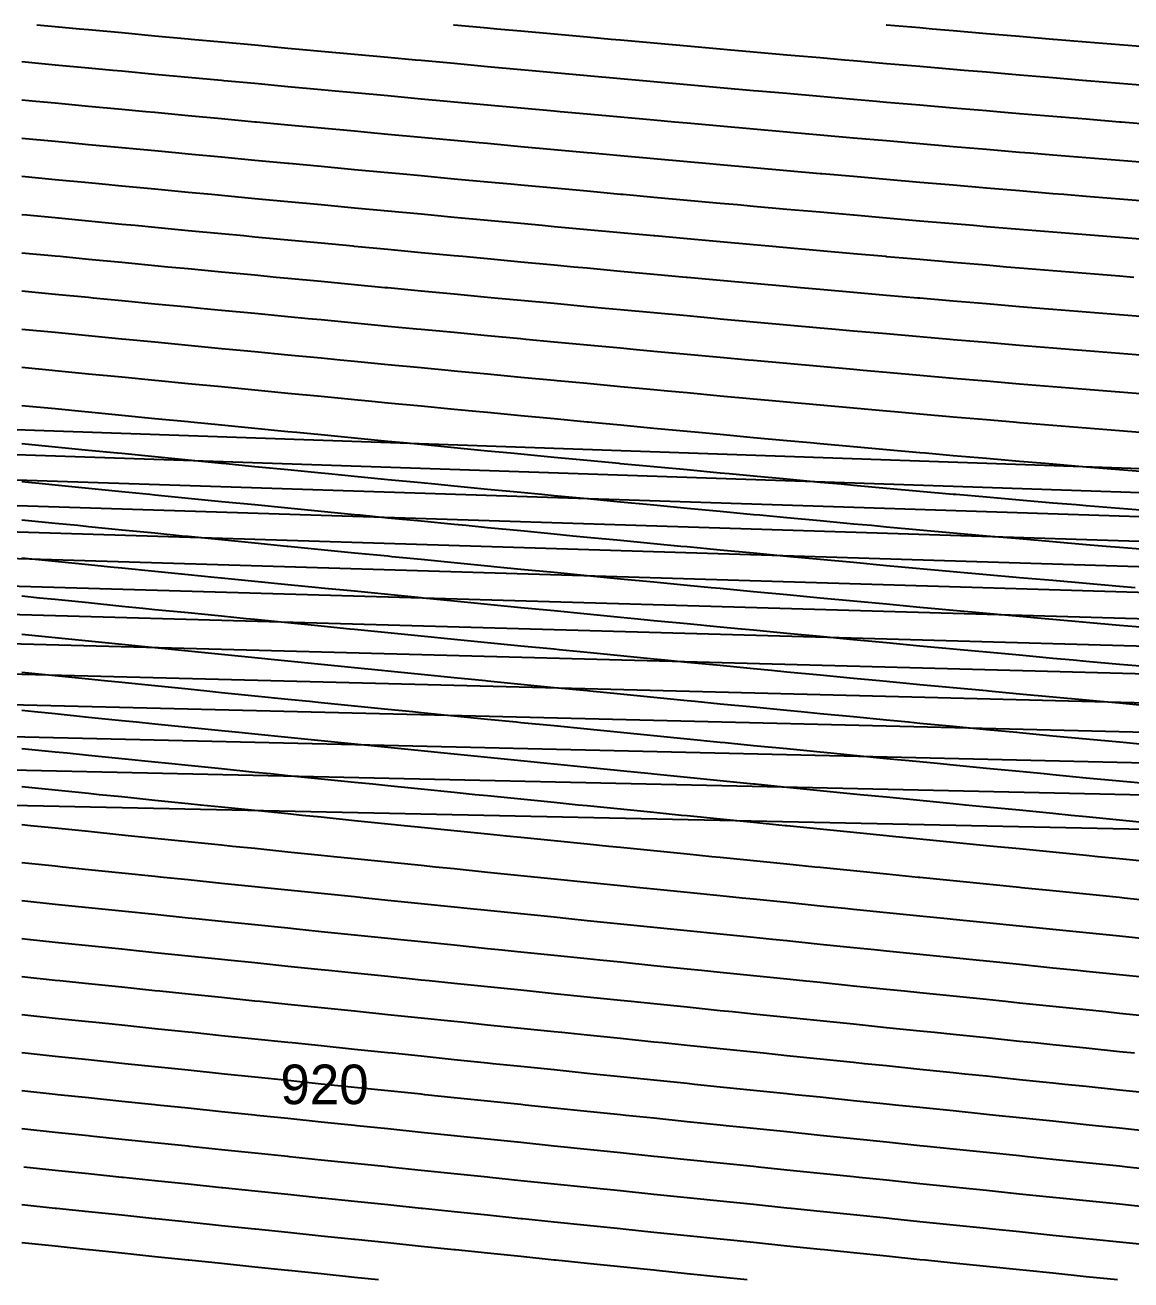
# Model space of a CAD drawing. Header units: metres. Extents: x 3386 to 5486, y 31 to 113.
# Drawn here: x 3592.7 to 3662.6, y 32.7 to 111.9 of the extents above; entities that cross this region are included whole.
import ezdxf
from ezdxf.enums import TextEntityAlignment as Align

# ---------------------------------------------------------------- set-up
doc = ezdxf.new("R2010")
doc.units = ezdxf.units.M
for name, color, linetype in [('Vs_1000', 7, 'Continuous'), ('Vs_1020', 7, 'Continuous'), ('Vs_340', 7, 'Continuous'), ('Vs_360', 7, 'Continuous'), ('Vs_380', 7, 'Continuous'), ('Vs_400', 7, 'Continuous'), ('Vs_420', 7, 'Continuous'), ('Vs_440', 7, 'Continuous'), ('Vs_460', 7, 'Continuous'), ('Vs_480', 7, 'Continuous'), ('Vs_500', 7, 'Continuous'), ('Vs_520', 7, 'Continuous'), ('Vs_540', 7, 'Continuous'), ('Vs_560', 7, 'Continuous'), ('Vs_580', 7, 'Continuous'), ('Vs_600', 7, 'Continuous'), ('Vs_620', 7, 'Continuous'), ('Vs_640', 7, 'Continuous'), ('Vs_660', 7, 'Continuous'), ('Vs_680', 7, 'Continuous'), ('Vs_700', 7, 'Continuous'), ('Vs_720', 7, 'Continuous'), ('Vs_740', 7, 'Continuous'), ('Vs_760', 7, 'Continuous'), ('Vs_780', 7, 'Continuous'), ('Vs_800', 7, 'Continuous'), ('Vs_820', 7, 'Continuous'), ('Vs_840', 7, 'Continuous'), ('Vs_860', 7, 'Continuous'), ('Vs_880', 7, 'Continuous'), ('Vs_900', 7, 'Continuous'), ('Vs_920', 7, 'Continuous'), ('Vs_940', 7, 'Continuous'), ('Vs_960', 7, 'Continuous'), ('Vs_980', 7, 'Continuous')]:
    doc.layers.add(name, color=color, linetype=linetype)

msp = doc.modelspace()

# ---------------------------------------------------------------- linework, layer by layer
at = {"layer": 'Vs_1000'}
msp.add_lwpolyline([(3638.325, 32.719), (3636.631, 32.893), (3634.53, 33.108), (3632.594, 33.307), (3632.429, 33.324), (3630.328, 33.539), (3628.227, 33.755), (3626.236, 33.96), (3626.126, 33.971), (3624.024, 34.187), (3621.923, 34.404), (3619.893, 34.613), (3619.822, 34.62), (3617.721, 34.837), (3615.62, 35.054), (3613.567, 35.266), (3613.519, 35.271), (3611.418, 35.489), (3609.317, 35.706), (3607.259, 35.92), (3607.216, 35.924), (3605.115, 36.142), (3603.013, 36.36), (3600.969, 36.573), (3600.912, 36.579), (3598.811, 36.797), (3596.71, 37.016), (3594.698, 37.226), (3594.609, 37.235), (3592.508, 37.455)], dxfattribs=at)
at = {"layer": 'Vs_1020'}
msp.add_lwpolyline([(3615.028, 32.719), (3613.519, 32.875), (3611.418, 33.092), (3609.347, 33.307), (3609.317, 33.31), (3607.216, 33.527), (3605.115, 33.745), (3603.049, 33.96), (3603.013, 33.964), (3600.912, 34.182), (3598.811, 34.401), (3596.773, 34.613), (3596.71, 34.62), (3594.609, 34.839), (3592.508, 35.058)], dxfattribs=at)
at = {"layer": 'Vs_340'}
msp.add_lwpolyline([(3663.945, 110.523), (3661.844, 110.697), (3659.743, 110.872), (3657.683, 111.045), (3657.642, 111.049), (3655.541, 111.226), (3653.44, 111.405), (3651.339, 111.584), (3650.006, 111.698), (3649.238, 111.765), (3647.137, 111.946), (3647.113, 111.948)], dxfattribs=at)
at = {"layer": 'Vs_360'}
msp.add_lwpolyline([(3663.945, 108.089), (3661.844, 108.262), (3659.788, 108.432), (3659.743, 108.436), (3657.642, 108.611), (3655.541, 108.788), (3653.44, 108.966), (3652.04, 109.085), (3651.339, 109.145), (3649.238, 109.326), (3647.137, 109.507), (3645.035, 109.69), (3644.476, 109.739), (3642.934, 109.873), (3640.833, 110.058), (3638.732, 110.243), (3637.055, 110.392), (3636.631, 110.43), (3634.53, 110.617), (3632.429, 110.804), (3630.328, 110.993), (3629.743, 111.045), (3628.227, 111.182), (3626.126, 111.371), (3624.024, 111.561), (3622.512, 111.698), (3621.923, 111.752), (3619.822, 111.943), (3619.766, 111.948)], dxfattribs=at)
at = {"layer": 'Vs_380'}
msp.add_lwpolyline([(3663.945, 105.657), (3661.952, 105.819), (3661.844, 105.828), (3659.743, 106.001), (3657.642, 106.175), (3655.541, 106.351), (3654.104, 106.472), (3653.44, 106.528), (3651.339, 106.707), (3649.238, 106.888), (3647.137, 107.069), (3646.489, 107.126), (3645.035, 107.252), (3642.934, 107.436), (3640.833, 107.621), (3639.048, 107.779), (3638.732, 107.807), (3636.631, 107.994), (3634.53, 108.181), (3632.429, 108.37), (3631.736, 108.432), (3630.328, 108.559), (3628.227, 108.749), (3626.126, 108.939), (3624.516, 109.085), (3624.024, 109.13), (3621.923, 109.322), (3619.822, 109.514), (3617.721, 109.706), (3617.365, 109.739), (3615.62, 109.899), (3613.519, 110.092), (3611.418, 110.285), (3610.263, 110.392), (3609.317, 110.479), (3607.216, 110.673), (3605.115, 110.867), (3603.192, 111.045), (3603.013, 111.062), (3600.912, 111.256), (3598.811, 111.451), (3596.71, 111.646), (3596.142, 111.698), (3594.609, 111.841), (3593.453, 111.948)], dxfattribs=at)
at = {"layer": 'Vs_400'}
msp.add_lwpolyline([(3663.945, 103.225), (3661.844, 103.395), (3659.743, 103.566), (3657.642, 103.739), (3656.202, 103.859), (3655.541, 103.914), (3653.44, 104.091), (3651.339, 104.27), (3649.238, 104.45), (3648.518, 104.513), (3647.137, 104.632), (3645.035, 104.815), (3642.934, 104.999), (3641.046, 105.166), (3640.833, 105.185), (3638.732, 105.371), (3636.631, 105.558), (3634.53, 105.747), (3633.727, 105.819), (3632.429, 105.936), (3630.328, 106.126), (3628.227, 106.317), (3626.515, 106.472), (3626.126, 106.508), (3624.024, 106.7), (3621.923, 106.892), (3619.822, 107.085), (3619.382, 107.126), (3617.721, 107.278), (3615.62, 107.472), (3613.519, 107.666), (3612.304, 107.779), (3611.418, 107.861), (3609.317, 108.056), (3607.216, 108.251), (3605.265, 108.432), (3605.115, 108.446), (3603.013, 108.642), (3600.912, 108.837), (3598.811, 109.033), (3598.251, 109.085), (3596.71, 109.229), (3594.609, 109.425), (3592.508, 109.621)], dxfattribs=at)
at = {"layer": 'Vs_420'}
msp.add_lwpolyline([(3663.945, 100.794), (3661.844, 100.961), (3659.743, 101.131), (3658.339, 101.246), (3657.642, 101.303), (3655.541, 101.478), (3653.44, 101.655), (3651.339, 101.833), (3650.565, 101.899), (3649.238, 102.013), (3647.137, 102.195), (3645.035, 102.378), (3643.05, 102.553), (3642.934, 102.563), (3640.833, 102.749), (3638.732, 102.936), (3636.631, 103.124), (3635.718, 103.206), (3634.53, 103.313), (3632.429, 103.503), (3630.328, 103.694), (3628.509, 103.859), (3628.227, 103.885), (3626.126, 104.077), (3624.024, 104.27), (3621.923, 104.463), (3621.39, 104.513), (3619.822, 104.657), (3617.721, 104.852), (3615.62, 105.046), (3614.335, 105.166), (3613.519, 105.242), (3611.418, 105.437), (3609.317, 105.633), (3607.324, 105.819), (3607.216, 105.829), (3605.115, 106.026), (3603.013, 106.222), (3600.912, 106.419), (3600.343, 106.472), (3598.811, 106.616), (3596.71, 106.813), (3594.609, 107.01), (3593.38, 107.126), (3592.508, 107.207)], dxfattribs=at)
at = {"layer": 'Vs_440'}
msp.add_lwpolyline([(3663.945, 98.361), (3661.844, 98.527), (3660.522, 98.633), (3659.743, 98.696), (3657.642, 98.867), (3655.541, 99.041), (3653.44, 99.218), (3652.63, 99.286), (3651.339, 99.396), (3649.238, 99.576), (3647.137, 99.758), (3645.061, 99.94), (3645.035, 99.942), (3642.934, 100.127), (3640.833, 100.313), (3638.732, 100.501), (3637.709, 100.593), (3636.631, 100.69), (3634.53, 100.88), (3632.429, 101.07), (3630.498, 101.246), (3630.328, 101.262), (3628.227, 101.454), (3626.126, 101.647), (3624.024, 101.841), (3623.391, 101.899), (3621.923, 102.035), (3619.822, 102.23), (3617.721, 102.425), (3616.355, 102.553), (3615.62, 102.621), (3613.519, 102.818), (3611.418, 103.014), (3609.37, 103.206), (3609.317, 103.211), (3607.216, 103.408), (3605.115, 103.606), (3603.013, 103.803), (3602.42, 103.859), (3600.912, 104.001), (3598.811, 104.199), (3596.71, 104.398), (3595.492, 104.513), (3594.609, 104.596), (3592.508, 104.794)], dxfattribs=at)
at = {"layer": 'Vs_460'}
msp.add_lwpolyline([(3662.752, 96.02), (3661.844, 96.091), (3659.743, 96.259), (3657.642, 96.43), (3655.541, 96.604), (3654.715, 96.673), (3653.44, 96.78), (3651.339, 96.959), (3649.238, 97.139), (3647.137, 97.322), (3647.08, 97.327), (3645.035, 97.506), (3642.934, 97.691), (3640.833, 97.878), (3639.7, 97.98), (3638.732, 98.067), (3636.631, 98.256), (3634.53, 98.447), (3632.483, 98.633), (3632.429, 98.638), (3630.328, 98.831), (3628.227, 99.024), (3626.126, 99.218), (3625.385, 99.286), (3624.024, 99.412), (3621.923, 99.608), (3619.822, 99.804), (3618.366, 99.94), (3617.721, 100), (3615.62, 100.197), (3613.519, 100.394), (3611.418, 100.592), (3611.404, 100.593), (3609.317, 100.79), (3607.216, 100.988), (3605.115, 101.186), (3604.483, 101.246), (3603.013, 101.385), (3600.912, 101.584), (3598.811, 101.783), (3597.588, 101.899), (3596.71, 101.983), (3594.609, 102.182), (3592.508, 102.382)], dxfattribs=at)
at = {"layer": 'Vs_480'}
msp.add_lwpolyline([(3663.945, 93.49), (3661.844, 93.654), (3659.743, 93.821), (3657.642, 93.992), (3656.816, 94.06), (3655.541, 94.166), (3653.44, 94.342), (3651.339, 94.521), (3649.238, 94.702), (3649.103, 94.714), (3647.137, 94.885), (3645.035, 95.069), (3642.934, 95.256), (3641.69, 95.367), (3640.833, 95.443), (3638.732, 95.632), (3636.631, 95.823), (3634.53, 96.014), (3634.465, 96.02), (3632.429, 96.207), (3630.328, 96.4), (3628.227, 96.594), (3627.372, 96.673), (3626.126, 96.789), (3624.024, 96.985), (3621.923, 97.181), (3620.368, 97.327), (3619.822, 97.378), (3617.721, 97.575), (3615.62, 97.773), (3613.519, 97.971), (3613.428, 97.98), (3611.418, 98.17), (3609.317, 98.369), (3607.216, 98.568), (3606.533, 98.633), (3605.115, 98.768), (3603.013, 98.968), (3600.912, 99.168), (3599.668, 99.286), (3598.811, 99.368), (3596.71, 99.569), (3594.609, 99.769), (3592.823, 99.94), (3592.508, 99.97)], dxfattribs=at)
at = {"layer": 'Vs_500'}
msp.add_lwpolyline([(3663.945, 91.049), (3661.844, 91.213), (3659.743, 91.381), (3658.929, 91.447), (3657.642, 91.552), (3655.541, 91.726), (3653.44, 91.903), (3651.339, 92.082), (3651.129, 92.101), (3649.238, 92.264), (3647.137, 92.447), (3645.035, 92.633), (3643.678, 92.754), (3642.934, 92.82), (3640.833, 93.009), (3638.732, 93.199), (3636.631, 93.39), (3636.442, 93.407), (3634.53, 93.582), (3632.429, 93.775), (3630.328, 93.97), (3629.352, 94.06), (3628.227, 94.165), (3626.126, 94.361), (3624.024, 94.557), (3622.361, 94.714), (3621.923, 94.755), (3619.822, 94.953), (3617.721, 95.151), (3615.62, 95.35), (3615.441, 95.367), (3613.519, 95.549), (3611.418, 95.749), (3609.317, 95.949), (3608.57, 96.02), (3607.216, 96.149), (3605.115, 96.35), (3603.013, 96.551), (3601.734, 96.673), (3600.912, 96.752), (3598.811, 96.953), (3596.71, 97.155), (3594.921, 97.327), (3594.609, 97.357), (3592.508, 97.558)], dxfattribs=at)
at = {"layer": 'Vs_520'}
msp.add_lwpolyline([(3663.945, 88.605), (3661.844, 88.77), (3661.042, 88.834), (3659.743, 88.938), (3657.642, 89.11), (3655.541, 89.285), (3653.44, 89.463), (3653.151, 89.487), (3651.339, 89.643), (3649.238, 89.825), (3647.137, 90.01), (3645.661, 90.141), (3645.035, 90.196), (3642.934, 90.384), (3640.833, 90.574), (3638.732, 90.765), (3638.413, 90.794), (3636.631, 90.957), (3634.53, 91.15), (3632.429, 91.345), (3631.325, 91.447), (3630.328, 91.54), (3628.227, 91.736), (3626.126, 91.933), (3624.346, 92.101), (3624.024, 92.131), (3621.923, 92.329), (3619.822, 92.528), (3617.721, 92.727), (3617.444, 92.754), (3615.62, 92.927), (3613.519, 93.128), (3611.418, 93.328), (3610.596, 93.407), (3609.317, 93.53), (3607.216, 93.731), (3605.115, 93.933), (3603.787, 94.06), (3603.013, 94.135), (3600.912, 94.337), (3598.811, 94.539), (3597.004, 94.714), (3596.71, 94.742), (3594.609, 94.945), (3592.508, 95.148)], dxfattribs=at)
at = {"layer": 'Vs_540'}
msp.add_lwpolyline([(3663.139, 86.221), (3661.844, 86.323), (3659.743, 86.493), (3657.642, 86.666), (3655.541, 86.842), (3655.162, 86.874), (3653.44, 87.021), (3651.339, 87.202), (3649.238, 87.386), (3647.636, 87.528), (3647.137, 87.572), (3645.035, 87.759), (3642.934, 87.948), (3640.833, 88.139), (3640.376, 88.181), (3638.732, 88.331), (3636.631, 88.524), (3634.53, 88.719), (3633.291, 88.834), (3632.429, 88.914), (3630.328, 89.111), (3628.227, 89.308), (3626.322, 89.487), (3626.126, 89.506), (3624.024, 89.705), (3621.923, 89.904), (3619.822, 90.104), (3619.437, 90.141), (3617.721, 90.304), (3615.62, 90.505), (3613.519, 90.707), (3612.612, 90.794), (3611.418, 90.909), (3609.317, 91.111), (3607.216, 91.313), (3605.827, 91.447), (3605.115, 91.516), (3603.013, 91.719), (3600.912, 91.922), (3599.073, 92.101), (3598.811, 92.126), (3596.71, 92.329), (3594.609, 92.533), (3592.508, 92.737)], dxfattribs=at)
at = {"layer": 'Vs_560'}
msp.add_lwpolyline([(3663.945, 83.705), (3661.844, 83.873), (3659.743, 84.045), (3657.642, 84.22), (3657.15, 84.261), (3655.541, 84.397), (3653.44, 84.578), (3651.339, 84.761), (3649.595, 84.915), (3649.238, 84.946), (3647.137, 85.133), (3645.035, 85.322), (3642.934, 85.512), (3642.329, 85.568), (3640.833, 85.704), (3638.732, 85.898), (3636.631, 86.092), (3635.247, 86.221), (3634.53, 86.288), (3632.429, 86.484), (3630.328, 86.682), (3628.289, 86.874), (3628.227, 86.88), (3626.126, 87.079), (3624.024, 87.279), (3621.923, 87.48), (3621.421, 87.528), (3619.822, 87.681), (3617.721, 87.882), (3615.62, 88.084), (3614.616, 88.181), (3613.519, 88.287), (3611.418, 88.489), (3609.317, 88.693), (3607.856, 88.834), (3607.216, 88.896), (3605.115, 89.1), (3603.013, 89.304), (3601.128, 89.487), (3600.912, 89.508), (3598.811, 89.713), (3596.71, 89.918), (3594.609, 90.122), (3594.422, 90.141), (3592.508, 90.328)], dxfattribs=at)
at = {"layer": 'Vs_580'}
msp.add_lwpolyline([(3663.945, 81.25), (3661.844, 81.42), (3659.743, 81.594), (3659.103, 81.648), (3657.642, 81.771), (3655.541, 81.951), (3653.44, 82.134), (3651.533, 82.302), (3651.339, 82.319), (3649.238, 82.505), (3647.137, 82.694), (3645.035, 82.885), (3644.267, 82.955), (3642.934, 83.076), (3640.833, 83.27), (3638.732, 83.464), (3637.192, 83.608), (3636.631, 83.66), (3634.53, 83.857), (3632.429, 84.055), (3630.328, 84.254), (3630.247, 84.261), (3628.227, 84.453), (3626.126, 84.653), (3624.024, 84.854), (3623.396, 84.915), (3621.923, 85.056), (3619.822, 85.258), (3617.721, 85.461), (3616.611, 85.568), (3615.62, 85.664), (3613.519, 85.867), (3611.418, 86.071), (3609.874, 86.221), (3609.317, 86.275), (3607.216, 86.48), (3605.115, 86.685), (3603.171, 86.874), (3603.013, 86.89), (3600.912, 87.095), (3598.811, 87.301), (3596.71, 87.506), (3596.493, 87.528), (3594.609, 87.712), (3592.508, 87.918)], dxfattribs=at)
at = {"layer": 'Vs_600'}
msp.add_lwpolyline([(3663.945, 78.79), (3661.844, 78.964), (3661.003, 79.035), (3659.743, 79.141), (3657.642, 79.321), (3655.541, 79.504), (3653.441, 79.688), (3653.44, 79.689), (3651.339, 79.875), (3649.238, 80.064), (3647.137, 80.255), (3646.187, 80.342), (3645.035, 80.447), (3642.934, 80.641), (3640.833, 80.835), (3639.124, 80.995), (3638.732, 81.032), (3636.631, 81.229), (3634.53, 81.427), (3632.429, 81.626), (3632.195, 81.648), (3630.328, 81.826), (3628.227, 82.027), (3626.126, 82.228), (3625.362, 82.302), (3624.024, 82.43), (3621.923, 82.633), (3619.822, 82.836), (3618.597, 82.955), (3617.721, 83.04), (3615.62, 83.244), (3613.519, 83.448), (3611.881, 83.608), (3611.418, 83.653), (3609.317, 83.858), (3607.216, 84.064), (3605.202, 84.261), (3605.115, 84.27), (3603.013, 84.476), (3600.912, 84.682), (3598.811, 84.889), (3598.551, 84.915), (3596.71, 85.096), (3594.609, 85.303), (3592.508, 85.51)], dxfattribs=at)
at = {"layer": 'Vs_620'}
msp.add_lwpolyline([(3662.834, 76.422), (3661.844, 76.506), (3659.743, 76.687), (3657.642, 76.87), (3655.541, 77.055), (3655.314, 77.075), (3653.44, 77.243), (3651.339, 77.432), (3649.238, 77.623), (3648.084, 77.729), (3647.137, 77.815), (3645.035, 78.009), (3642.934, 78.205), (3641.041, 78.382), (3640.833, 78.401), (3638.732, 78.599), (3636.631, 78.798), (3634.53, 78.997), (3634.132, 79.035), (3632.429, 79.198), (3630.328, 79.399), (3628.227, 79.601), (3627.318, 79.688), (3626.126, 79.803), (3624.024, 80.007), (3621.923, 80.21), (3620.573, 80.342), (3619.822, 80.415), (3617.721, 80.619), (3615.62, 80.825), (3613.879, 80.995), (3613.519, 81.03), (3611.418, 81.236), (3609.317, 81.442), (3607.223, 81.648), (3607.216, 81.649), (3605.115, 81.856), (3603.013, 82.063), (3600.912, 82.27), (3600.597, 82.302), (3598.811, 82.478), (3596.71, 82.686), (3594.609, 82.894), (3593.991, 82.955), (3592.508, 83.102)], dxfattribs=at)
at = {"layer": 'Vs_640'}
msp.add_lwpolyline([(3663.945, 73.864), (3661.844, 74.046), (3659.743, 74.231), (3657.642, 74.417), (3657.14, 74.462), (3655.541, 74.606), (3653.44, 74.796), (3651.339, 74.988), (3649.953, 75.116), (3649.238, 75.181), (3647.137, 75.376), (3645.035, 75.572), (3642.94, 75.769), (3642.934, 75.769), (3640.833, 75.968), (3638.732, 76.167), (3636.631, 76.367), (3636.056, 76.422), (3634.53, 76.568), (3632.429, 76.77), (3630.328, 76.972), (3629.264, 77.075), (3628.227, 77.176), (3626.126, 77.379), (3624.024, 77.584), (3622.54, 77.729), (3621.923, 77.789), (3619.822, 77.994), (3617.721, 78.2), (3615.868, 78.382), (3615.62, 78.406), (3613.519, 78.613), (3611.418, 78.82), (3609.317, 79.027), (3609.235, 79.035), (3607.216, 79.235), (3605.115, 79.442), (3603.013, 79.651), (3602.631, 79.688), (3600.912, 79.859), (3598.811, 80.067), (3596.71, 80.276), (3596.05, 80.342), (3594.609, 80.485), (3592.508, 80.694)], dxfattribs=at)
at = {"layer": 'Vs_660'}
msp.add_lwpolyline([(3663.945, 71.398), (3661.844, 71.585), (3659.743, 71.774), (3658.914, 71.849), (3657.642, 71.964), (3655.541, 72.156), (3653.44, 72.35), (3651.79, 72.503), (3651.339, 72.544), (3649.238, 72.74), (3647.137, 72.937), (3645.035, 73.135), (3644.82, 73.156), (3642.934, 73.335), (3640.833, 73.535), (3638.732, 73.736), (3637.967, 73.809), (3636.631, 73.937), (3634.53, 74.14), (3632.429, 74.343), (3631.2, 74.462), (3630.328, 74.547), (3628.227, 74.751), (3626.126, 74.956), (3624.498, 75.116), (3624.024, 75.162), (3621.923, 75.368), (3619.822, 75.574), (3617.848, 75.769), (3617.721, 75.781), (3615.62, 75.989), (3613.519, 76.196), (3611.418, 76.404), (3611.237, 76.422), (3609.317, 76.612), (3607.216, 76.821), (3605.115, 77.03), (3604.656, 77.075), (3603.013, 77.239), (3600.912, 77.448), (3598.811, 77.658), (3598.099, 77.729), (3596.71, 77.867), (3594.609, 78.077), (3592.508, 78.287)], dxfattribs=at)
at = {"layer": 'Vs_680'}
msp.add_lwpolyline([(3663.945, 68.933), (3661.844, 69.125), (3660.631, 69.236), (3659.743, 69.318), (3657.642, 69.512), (3655.541, 69.707), (3653.593, 69.889), (3653.44, 69.904), (3651.339, 70.101), (3649.238, 70.3), (3647.137, 70.499), (3646.679, 70.543), (3645.035, 70.699), (3642.934, 70.9), (3640.833, 71.102), (3639.863, 71.196), (3638.732, 71.305), (3636.631, 71.508), (3634.53, 71.712), (3633.125, 71.849), (3632.429, 71.917), (3630.328, 72.122), (3628.227, 72.328), (3626.448, 72.503), (3626.126, 72.534), (3624.024, 72.741), (3621.923, 72.948), (3619.822, 73.156), (3619.82, 73.156), (3617.721, 73.364), (3615.62, 73.572), (3613.519, 73.78), (3613.231, 73.809), (3611.418, 73.989), (3609.317, 74.199), (3607.216, 74.408), (3606.673, 74.462), (3605.115, 74.618), (3603.013, 74.828), (3600.912, 75.038), (3600.137, 75.116), (3598.811, 75.248), (3596.71, 75.459), (3594.609, 75.67), (3593.621, 75.769), (3592.508, 75.881)], dxfattribs=at)
at = {"layer": 'Vs_700'}
for points in [[(3386.6, 93.517), (4884.301, 41.726)], [(3663.945, 66.468), (3662.292, 66.623), (3661.844, 66.665), (3659.743, 66.862), (3657.642, 67.06), (3655.541, 67.259), (3655.361, 67.276), (3653.44, 67.459), (3651.339, 67.659), (3649.238, 67.86), (3648.514, 67.93), (3647.137, 68.062), (3645.035, 68.264), (3642.934, 68.467), (3641.744, 68.583), (3640.833, 68.671), (3638.732, 68.876), (3636.631, 69.08), (3635.039, 69.236), (3634.53, 69.286), (3632.429, 69.492), (3630.328, 69.699), (3628.39, 69.889), (3628.227, 69.906), (3626.126, 70.113), (3624.024, 70.321), (3621.923, 70.529), (3621.786, 70.543), (3619.822, 70.738), (3617.721, 70.947), (3615.62, 71.156), (3615.219, 71.196), (3613.519, 71.366), (3611.418, 71.575), (3609.317, 71.786), (3608.681, 71.849), (3607.216, 71.996), (3605.115, 72.207), (3603.013, 72.417), (3602.167, 72.503), (3600.912, 72.629), (3598.811, 72.84), (3596.71, 73.051), (3595.672, 73.156), (3594.609, 73.263), (3592.508, 73.475)]]:
    msp.add_lwpolyline(points, dxfattribs=at)
at = {"layer": 'Vs_720'}
for points in [[(3386.6, 91.76), (4891.051, 41.058)], [(3663.904, 64.01), (3661.844, 64.207), (3659.743, 64.409), (3657.642, 64.611), (3657.095, 64.663), (3655.541, 64.813), (3653.44, 65.015), (3651.339, 65.219), (3650.327, 65.317), (3649.238, 65.422), (3647.137, 65.626), (3645.035, 65.831), (3643.61, 65.97), (3642.934, 66.036), (3640.833, 66.241), (3638.732, 66.447), (3636.944, 66.623), (3636.631, 66.654), (3634.53, 66.861), (3632.429, 67.068), (3630.328, 67.276), (3630.324, 67.276), (3628.227, 67.484), (3626.126, 67.693), (3624.024, 67.902), (3623.745, 67.93), (3621.923, 68.111), (3619.822, 68.321), (3617.721, 68.531), (3617.199, 68.583), (3615.62, 68.741), (3613.519, 68.951), (3611.418, 69.162), (3610.682, 69.236), (3609.317, 69.373), (3607.216, 69.585), (3605.115, 69.796), (3604.189, 69.889), (3603.013, 70.008), (3600.912, 70.22), (3598.811, 70.432), (3597.715, 70.543), (3596.71, 70.644), (3594.609, 70.857), (3592.508, 71.069)]]:
    msp.add_lwpolyline(points, dxfattribs=at)
at = {"layer": 'Vs_740'}
for points in [[(3386.6, 89.983), (4897.832, 40.411)], [(3663.945, 61.547), (3661.844, 61.753), (3659.743, 61.958), (3658.8, 62.05), (3657.642, 62.163), (3655.541, 62.369), (3653.44, 62.574), (3652.119, 62.704), (3651.339, 62.78), (3649.238, 62.986), (3647.137, 63.192), (3645.462, 63.357), (3645.035, 63.399), (3642.934, 63.606), (3640.833, 63.813), (3638.839, 64.01), (3638.732, 64.021), (3636.631, 64.229), (3634.53, 64.437), (3632.429, 64.646), (3632.252, 64.663), (3630.328, 64.855), (3628.227, 65.064), (3626.126, 65.274), (3625.698, 65.317), (3624.024, 65.484), (3621.923, 65.694), (3619.822, 65.905), (3619.175, 65.97), (3617.721, 66.116), (3615.62, 66.327), (3613.519, 66.538), (3612.678, 66.623), (3611.418, 66.75), (3609.317, 66.962), (3607.216, 67.174), (3606.204, 67.276), (3605.115, 67.386), (3603.013, 67.599), (3600.912, 67.812), (3599.749, 67.93), (3598.811, 68.025), (3596.71, 68.238), (3594.609, 68.451), (3593.311, 68.583), (3592.508, 68.664)]]:
    msp.add_lwpolyline(points, dxfattribs=at)
at = {"layer": 'Vs_760'}
for points in [[(3386.6, 88.178), (4904.663, 39.781)], [(3663.945, 59.092), (3661.844, 59.302), (3660.482, 59.437), (3659.743, 59.511), (3657.642, 59.719), (3655.541, 59.927), (3653.894, 60.09), (3653.44, 60.135), (3651.339, 60.344), (3649.238, 60.552), (3647.303, 60.744), (3647.137, 60.76), (3645.035, 60.969), (3642.934, 61.177), (3640.833, 61.386), (3640.726, 61.397), (3638.732, 61.596), (3636.631, 61.805), (3634.53, 62.015), (3634.174, 62.05), (3632.429, 62.225), (3630.328, 62.435), (3628.227, 62.645), (3627.647, 62.704), (3626.126, 62.856), (3624.024, 63.067), (3621.923, 63.279), (3621.147, 63.357), (3619.822, 63.49), (3617.721, 63.702), (3615.62, 63.914), (3614.669, 64.01), (3613.519, 64.126), (3611.418, 64.339), (3609.317, 64.552), (3608.214, 64.663), (3607.216, 64.764), (3605.115, 64.978), (3603.013, 65.191), (3601.777, 65.317), (3600.912, 65.404), (3598.811, 65.618), (3596.71, 65.832), (3595.357, 65.97), (3594.609, 66.046), (3592.508, 66.26)]]:
    msp.add_lwpolyline(points, dxfattribs=at)
at = {"layer": 'Vs_780'}
for points in [[(3386.6, 86.315), (4911.549, 39.165)], [(3663.945, 56.643), (3662.153, 56.824), (3661.844, 56.855), (3659.743, 57.067), (3657.642, 57.278), (3655.659, 57.477), (3655.541, 57.489), (3653.44, 57.7), (3651.339, 57.91), (3649.238, 58.12), (3649.135, 58.131), (3647.137, 58.331), (3645.035, 58.541), (3642.934, 58.751), (3642.608, 58.784), (3640.833, 58.962), (3638.732, 59.172), (3636.631, 59.383), (3636.092, 59.437), (3634.53, 59.594), (3632.429, 59.805), (3630.328, 60.017), (3629.594, 60.09), (3628.227, 60.228), (3626.126, 60.44), (3624.024, 60.652), (3623.115, 60.744), (3621.923, 60.864), (3619.822, 61.077), (3617.721, 61.289), (3616.658, 61.397), (3615.62, 61.502), (3613.519, 61.715), (3611.418, 61.928), (3610.22, 62.05), (3609.317, 62.142), (3607.216, 62.356), (3605.115, 62.57), (3603.8, 62.704), (3603.013, 62.784), (3600.912, 62.998), (3598.811, 63.212), (3597.396, 63.357), (3596.71, 63.427), (3594.609, 63.642), (3592.508, 63.857)]]:
    msp.add_lwpolyline(points, dxfattribs=at)
at = {"layer": 'Vs_800'}
for points in [[(3386.6, 84.423), (4918.526, 38.566)], [(3663.825, 54.211), (3661.844, 54.414), (3659.743, 54.628), (3657.642, 54.842), (3657.421, 54.864), (3655.541, 55.055), (3653.44, 55.268), (3651.339, 55.48), (3650.965, 55.518), (3649.238, 55.692), (3647.137, 55.904), (3645.035, 56.116), (3644.488, 56.171), (3642.934, 56.327), (3640.833, 56.539), (3638.732, 56.751), (3638.009, 56.824), (3636.631, 56.963), (3634.53, 57.175), (3632.429, 57.387), (3631.539, 57.477), (3630.328, 57.6), (3628.227, 57.812), (3626.126, 58.025), (3625.083, 58.131), (3624.024, 58.238), (3621.923, 58.451), (3619.822, 58.664), (3618.645, 58.784), (3617.721, 58.878), (3615.62, 59.091), (3613.519, 59.305), (3612.223, 59.437), (3611.418, 59.519), (3609.317, 59.733), (3607.216, 59.948), (3605.819, 60.09), (3605.115, 60.162), (3603.013, 60.377), (3600.912, 60.592), (3599.431, 60.744), (3598.811, 60.807), (3596.71, 61.022), (3594.609, 61.238), (3593.058, 61.397), (3592.508, 61.453)]]:
    msp.add_lwpolyline(points, dxfattribs=at)
at = {"layer": 'Vs_820'}
for points in [[(3386.6, 82.464), (4925.607, 37.98)], [(3663.945, 51.761), (3661.844, 51.978), (3659.743, 52.195), (3659.19, 52.251), (3657.642, 52.41), (3655.541, 52.625), (3653.44, 52.839), (3652.798, 52.905), (3651.339, 53.053), (3649.238, 53.267), (3647.137, 53.48), (3646.369, 53.558), (3645.035, 53.693), (3642.934, 53.906), (3640.833, 54.119), (3639.927, 54.211), (3638.732, 54.332), (3636.631, 54.545), (3634.53, 54.758), (3633.485, 54.864), (3632.429, 54.972), (3630.328, 55.185), (3628.227, 55.398), (3627.052, 55.518), (3626.126, 55.612), (3624.024, 55.825), (3621.923, 56.039), (3620.632, 56.171), (3619.822, 56.253), (3617.721, 56.467), (3615.62, 56.682), (3614.226, 56.824), (3613.519, 56.896), (3611.418, 57.111), (3609.317, 57.326), (3607.836, 57.477), (3607.216, 57.541), (3605.115, 57.756), (3603.013, 57.971), (3601.462, 58.131), (3600.912, 58.187), (3598.811, 58.403), (3596.71, 58.619), (3595.103, 58.784), (3594.609, 58.835), (3592.508, 59.051)]]:
    msp.add_lwpolyline(points, dxfattribs=at)
at = {"layer": 'Vs_840'}
for points in [[(3386.6, 80.452), (4932.833, 37.408)], [(3663.945, 49.33), (3661.844, 49.548), (3660.978, 49.638), (3659.743, 49.766), (3657.642, 49.983), (3655.541, 50.199), (3654.642, 50.291), (3653.44, 50.415), (3651.339, 50.63), (3649.238, 50.845), (3648.258, 50.945), (3647.137, 51.059), (3645.035, 51.274), (3642.934, 51.488), (3641.851, 51.598), (3640.833, 51.702), (3638.732, 51.916), (3636.631, 52.13), (3635.436, 52.251), (3634.53, 52.344), (3632.429, 52.558), (3630.328, 52.772), (3629.024, 52.905), (3628.227, 52.986), (3626.126, 53.2), (3624.024, 53.414), (3622.621, 53.558), (3621.923, 53.629), (3619.822, 53.844), (3617.721, 54.058), (3616.23, 54.211), (3615.62, 54.273), (3613.519, 54.489), (3611.418, 54.704), (3609.853, 54.864), (3609.317, 54.919), (3607.216, 55.135), (3605.115, 55.351), (3603.491, 55.518), (3603.013, 55.567), (3600.912, 55.783), (3598.811, 55.999), (3597.144, 56.171), (3596.71, 56.216), (3594.609, 56.432), (3592.508, 56.649)]]:
    msp.add_lwpolyline(points, dxfattribs=at)
at = {"layer": 'Vs_860'}
for points in [[(3386.6, 78.395), (4940.259, 36.851)], [(3662.798, 47.025), (3661.844, 47.125), (3659.743, 47.343), (3657.642, 47.561), (3656.506, 47.678), (3655.541, 47.778), (3653.44, 47.995), (3651.339, 48.211), (3650.161, 48.332), (3649.238, 48.426), (3647.137, 48.642), (3645.035, 48.857), (3643.785, 48.985), (3642.934, 49.072), (3640.833, 49.287), (3638.732, 49.502), (3637.395, 49.638), (3636.631, 49.716), (3634.53, 49.931), (3632.429, 50.146), (3631.002, 50.291), (3630.328, 50.36), (3628.227, 50.575), (3626.126, 50.79), (3624.615, 50.945), (3624.024, 51.005), (3621.923, 51.22), (3619.822, 51.435), (3618.237, 51.598), (3617.721, 51.651), (3615.62, 51.866), (3613.519, 52.082), (3611.872, 52.251), (3611.418, 52.298), (3609.317, 52.514), (3607.216, 52.73), (3605.52, 52.905), (3605.115, 52.946), (3603.013, 53.163), (3600.912, 53.379), (3599.183, 53.558), (3598.811, 53.596), (3596.71, 53.813), (3594.609, 54.03), (3592.861, 54.211), (3592.508, 54.248)]]:
    msp.add_lwpolyline(points, dxfattribs=at)
at = {"layer": 'Vs_880'}
for points in [[(3386.6, 76.243), (4947.953, 36.301)], [(3663.945, 44.488), (3661.844, 44.707), (3659.743, 44.926), (3658.402, 45.065), (3657.642, 45.144), (3655.541, 45.362), (3653.44, 45.579), (3652.085, 45.719), (3651.339, 45.796), (3649.238, 46.012), (3647.137, 46.228), (3645.735, 46.372), (3645.035, 46.444), (3642.934, 46.659), (3640.833, 46.875), (3639.365, 47.025), (3638.732, 47.09), (3636.631, 47.305), (3634.53, 47.521), (3632.99, 47.678), (3632.429, 47.736), (3630.328, 47.951), (3628.227, 48.166), (3626.616, 48.332), (3626.126, 48.382), (3624.024, 48.597), (3621.923, 48.813), (3620.249, 48.985), (3619.822, 49.029), (3617.721, 49.245), (3615.62, 49.461), (3613.893, 49.638), (3613.519, 49.677), (3611.418, 49.893), (3609.317, 50.109), (3607.551, 50.291), (3607.216, 50.326), (3605.115, 50.543), (3603.013, 50.76), (3601.223, 50.945), (3600.912, 50.977), (3598.811, 51.194), (3596.71, 51.411), (3594.909, 51.598), (3594.609, 51.629), (3592.508, 51.847)]]:
    msp.add_lwpolyline(points, dxfattribs=at)
at = {"layer": 'Vs_900'}
for points in [[(3386.6, 74.05), (4956.081, 35.759)], [(3663.945, 42.077), (3661.844, 42.296), (3660.341, 42.452), (3659.743, 42.514), (3657.642, 42.733), (3655.541, 42.95), (3654.04, 43.106), (3653.44, 43.168), (3651.339, 43.385), (3649.238, 43.601), (3647.707, 43.759), (3647.137, 43.817), (3645.035, 44.034), (3642.934, 44.25), (3641.353, 44.412), (3640.833, 44.465), (3638.732, 44.681), (3636.631, 44.897), (3634.99, 45.065), (3634.53, 45.113), (3632.429, 45.328), (3630.328, 45.544), (3628.627, 45.719), (3628.227, 45.76), (3626.126, 45.975), (3624.024, 46.191), (3622.269, 46.372), (3621.923, 46.407), (3619.822, 46.624), (3617.721, 46.84), (3615.921, 47.025), (3615.62, 47.056), (3613.519, 47.273), (3611.418, 47.489), (3609.585, 47.678), (3609.317, 47.706), (3607.216, 47.923), (3605.115, 48.14), (3603.264, 48.332), (3603.013, 48.358), (3600.912, 48.575), (3598.811, 48.793), (3596.957, 48.985), (3596.71, 49.01), (3594.609, 49.229), (3592.508, 49.447)]]:
    msp.add_lwpolyline(points, dxfattribs=at)
at = {"layer": 'Vs_920'}
for points in [[(3386.6, 71.773), (4964.963, 35.207)], [(3663.945, 39.672), (3662.336, 39.839), (3661.844, 39.89), (3659.743, 40.108), (3657.642, 40.326), (3656.035, 40.492), (3655.541, 40.544), (3653.44, 40.761), (3651.339, 40.978), (3649.708, 41.146), (3649.238, 41.194), (3647.137, 41.411), (3645.035, 41.627), (3643.362, 41.799), (3642.934, 41.843), (3640.833, 42.059), (3638.732, 42.275), (3637.007, 42.452), (3636.631, 42.491), (3634.53, 42.707), (3632.429, 42.923), (3630.651, 43.106), (3630.328, 43.139), (3628.227, 43.355), (3626.126, 43.571), (3624.299, 43.759), (3624.024, 43.787), (3621.923, 44.003), (3619.822, 44.22), (3617.957, 44.412), (3617.721, 44.436), (3615.62, 44.653), (3613.519, 44.87), (3611.626, 45.065), (3611.418, 45.087), (3609.317, 45.304), (3607.216, 45.521), (3605.308, 45.719), (3605.115, 45.739), (3603.013, 45.956), (3600.912, 46.174), (3599.006, 46.372), (3598.811, 46.392), (3596.71, 46.61), (3594.609, 46.829), (3592.72, 47.025), (3592.508, 47.047)]]:
    msp.add_lwpolyline(points, dxfattribs=at)
at = {"layer": 'Vs_940'}
for points in [[(3386.6, 69.424), (4975.333, 34.536)], [(3663.945, 37.273), (3661.844, 37.491), (3659.743, 37.708), (3658.081, 37.879), (3657.642, 37.925), (3655.541, 38.142), (3653.44, 38.358), (3651.746, 38.533), (3651.339, 38.575), (3649.238, 38.791), (3647.137, 39.007), (3645.4, 39.186), (3645.035, 39.223), (3642.934, 39.44), (3640.833, 39.656), (3639.047, 39.839), (3638.732, 39.872), (3636.631, 40.088), (3634.53, 40.304), (3632.693, 40.492), (3632.429, 40.52), (3630.328, 40.736), (3628.227, 40.952), (3626.344, 41.146), (3626.126, 41.168), (3624.024, 41.385), (3621.923, 41.601), (3620.003, 41.799), (3619.822, 41.818), (3617.721, 42.034), (3615.62, 42.251), (3613.674, 42.452), (3613.519, 42.468), (3611.418, 42.685), (3609.317, 42.903), (3607.359, 43.106), (3607.216, 43.12), (3605.115, 43.338), (3603.013, 43.556), (3601.059, 43.759), (3600.912, 43.774), (3598.811, 43.992), (3596.71, 44.211), (3594.775, 44.412), (3594.609, 44.429), (3592.508, 44.648)]]:
    msp.add_lwpolyline(points, dxfattribs=at)
at = {"layer": 'Vs_960'}
for points in [[(3386.6, 67.025), (4989.58, 33.187)], [(3663.945, 34.881), (3661.844, 35.096), (3660.189, 35.266), (3659.743, 35.312), (3657.642, 35.528), (3655.541, 35.744), (3653.831, 35.92), (3653.44, 35.96), (3651.339, 36.176), (3649.238, 36.392), (3647.473, 36.573), (3647.137, 36.607), (3645.035, 36.823), (3642.934, 37.039), (3641.114, 37.226), (3640.833, 37.255), (3638.732, 37.471), (3636.631, 37.687), (3634.757, 37.879), (3634.53, 37.903), (3632.429, 38.119), (3630.328, 38.335), (3628.405, 38.533), (3628.227, 38.551), (3626.126, 38.767), (3624.024, 38.984), (3622.063, 39.186), (3621.923, 39.2), (3619.822, 39.417), (3617.721, 39.634), (3615.733, 39.839), (3615.62, 39.851), (3613.519, 40.068), (3611.418, 40.285), (3609.417, 40.492), (3609.317, 40.503), (3607.216, 40.721), (3605.115, 40.938), (3603.117, 41.146), (3603.013, 41.156), (3600.912, 41.375), (3598.811, 41.593), (3596.834, 41.799), (3596.71, 41.812), (3594.609, 42.031), (3592.508, 42.25)]]:
    msp.add_lwpolyline(points, dxfattribs=at)
at = {"layer": 'Vs_980'}
msp.add_lwpolyline([(3661.727, 32.719), (3659.743, 32.921), (3657.642, 33.136), (3655.973, 33.307), (3655.541, 33.351), (3653.44, 33.566), (3651.339, 33.781), (3649.589, 33.96), (3649.238, 33.996), (3647.137, 34.211), (3645.035, 34.426), (3643.214, 34.613), (3642.934, 34.642), (3640.833, 34.857), (3638.732, 35.073), (3636.846, 35.266), (3636.631, 35.288), (3634.53, 35.504), (3632.429, 35.72), (3630.487, 35.92), (3630.328, 35.936), (3628.227, 36.152), (3626.126, 36.368), (3624.139, 36.573), (3624.024, 36.585), (3621.923, 36.801), (3619.822, 37.018), (3617.805, 37.226), (3617.721, 37.235), (3615.62, 37.452), (3613.519, 37.669), (3611.486, 37.879), (3611.418, 37.886), (3609.317, 38.104), (3607.216, 38.322), (3605.183, 38.533), (3605.115, 38.54), (3603.013, 38.758), (3600.912, 38.976), (3598.898, 39.186), (3598.811, 39.195), (3596.71, 39.414), (3594.609, 39.633), (3592.631, 39.839)], dxfattribs=at)

# ---------------------------------------------------------------- texts
at = {"layer": 'Vs_920'}
msp.add_text('920', height=2.5, dxfattribs=at).set_placement((3611.626, 45.065), align=Align.MIDDLE_CENTER)

doc.saveas('drawing.dxf')
